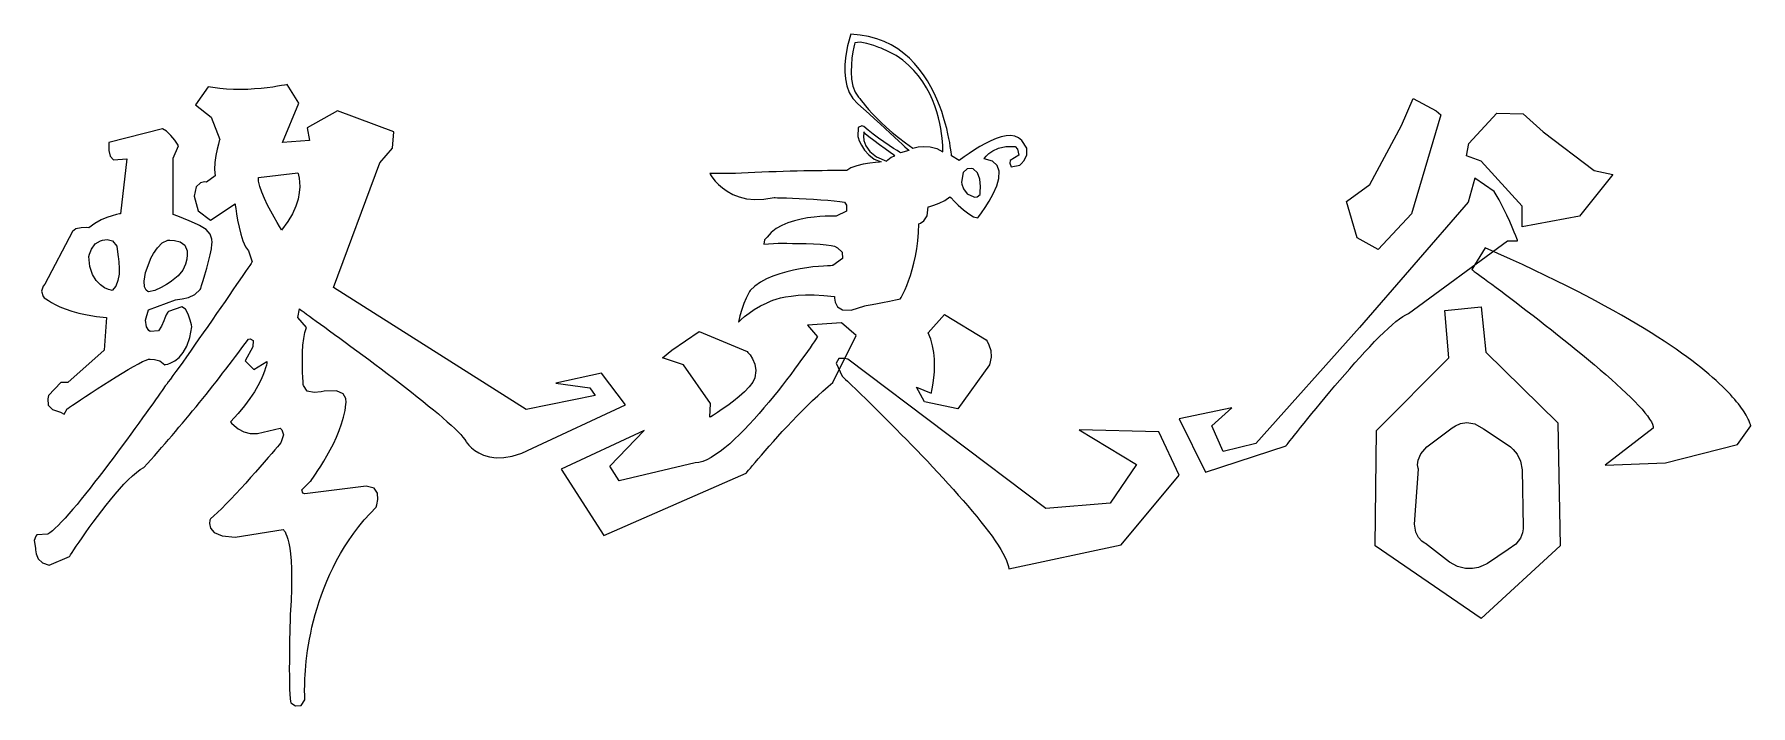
# Model space of a CAD drawing. Header units: metres. Extents: x -90 to 90, y -35 to 35.
import ezdxf

# ---------------------------------------------------------------- set-up
doc = ezdxf.new("R2010")
doc.units = ezdxf.units.M

msp = doc.modelspace()

# ---------------------------------------------------------------- linework, layer by layer
for points in [[(-16.54, 20.48), (-19.22, 20.48), (-19.18, 20.42), (-19.08, 20.25), (-18.9, 20), (-18.65, 19.69), (-18.32, 19.34), (-17.9, 18.98), (-17.41, 18.62), (-16.82, 18.3), (-16.14, 18.03), (-15.37, 17.84), (-14.51, 17.75), (-13.54, 17.78), (-12.47, 17.96), (-12.38, 17.96), (-12.11, 17.95), (-11.7, 17.94), (-11.17, 17.92), (-10.54, 17.89), (-9.84, 17.86), (-9.1, 17.83), (-8.33, 17.79), (-7.57, 17.74), (-6.84, 17.68), (-6.17, 17.62), (-5.57, 17.55), (-5.08, 17.47), (-4.88, 17.16), (-4.88, 16.52), (-5.97, 16.01), (-6.05, 16.01), (-6.28, 16.02), (-6.64, 16.01), (-7.11, 16), (-7.67, 15.97), (-8.29, 15.91), (-8.96, 15.83), (-9.65, 15.7), (-10.35, 15.53), (-11.03, 15.32), (-11.68, 15.04), (-12.27, 14.7), (-12.79, 14.3), (-13.21, 13.81), (-13.5, 13.51), (-13.54, 13.06), (-12.07, 13.16), (-11.95, 13.16), (-11.63, 13.16), (-11.15, 13.16), (-10.54, 13.15), (-9.84, 13.14), (-9.1, 13.12), (-8.36, 13.09), (-7.65, 13.05), (-7.02, 12.99), (-6.5, 12.92), (-6.14, 12.84), (-5.83, 12.67), (-5.34, 12.21), (-5.29, 11.56), (-6.3, 10.81), (-6.37, 10.81), (-6.57, 10.8), (-6.89, 10.79), (-7.31, 10.77), (-7.82, 10.73), (-8.4, 10.67), (-9.04, 10.59), (-9.73, 10.48), (-10.44, 10.34), (-11.16, 10.17), (-11.89, 9.96), (-12.6, 9.7), (-13.28, 9.41), (-13.92, 9.06), (-14.49, 8.66), (-14.99, 8.21), (-15.05, 8.1), (-15.2, 7.82), (-15.4, 7.39), (-15.64, 6.84), (-15.87, 6.22), (-16.07, 5.55), (-16.21, 4.88), (-16.14, 4.95), (-15.92, 5.16), (-15.57, 5.46), (-15.11, 5.82), (-14.56, 6.21), (-13.91, 6.58), (-13.21, 6.91), (-13.17, 6.93), (-13.06, 6.99), (-12.87, 7.07), (-12.61, 7.18), (-12.26, 7.3), (-11.82, 7.42), (-11.3, 7.53), (-10.68, 7.62), (-9.97, 7.7), (-9.17, 7.73), (-8.26, 7.73), (-7.25, 7.67), (-6.14, 7.56), (-6.14, 7.38), (-6.07, 6.97), (-5.83, 6.5), (-5.3, 6.16), (-4.39, 6.12), (-2.97, 6.58), (-2.81, 6.61), (-2.39, 6.7), (-1.79, 6.81), (-1.09, 6.95), (-0.38, 7.09), (0.27, 7.22), (0.77, 7.31), (0.8, 7.36), (0.86, 7.48), (0.97, 7.68), (1.11, 7.96), (1.27, 8.31), (1.44, 8.73), (1.63, 9.22), (1.82, 9.78), (2.01, 10.39), (2.19, 11.06), (2.36, 11.79), (2.5, 12.57), (2.61, 13.4), (2.69, 14.28), (2.72, 15.2), (2.89, 15.26), (3.25, 15.52), (3.59, 16.06), (3.7, 16.98), (3.86, 17.03), (4.28, 17.16), (4.84, 17.37), (5.44, 17.67), (5.97, 18.04), (6.09, 17.92), (6.4, 17.6), (6.85, 17.16), (7.38, 16.69), (7.94, 16.26), (8.46, 15.95), (8.9, 15.85), (9, 15.98), (9.28, 16.35), (9.66, 16.91), (10.1, 17.6), (10.52, 18.37), (10.88, 19.19), (11.11, 19.98), (11.15, 20.72), (10.94, 21.33), (10.43, 21.79), (9.55, 22.02), (9.6, 22.1), (9.76, 22.31), (10.04, 22.59), (10.47, 22.88), (11.06, 23.14), (11.83, 23.31), (12.8, 23.32), (13.05, 23.03), (13.2, 22.41), (12.31, 21.86), (12.25, 21.58), (12.41, 21.2), (13.29, 21.37), (13.44, 21.51), (13.77, 21.87), (14.04, 22.44), (14.04, 23.15), (13.53, 23.97), (13.18, 24.24), (12.78, 24.41), (12.34, 24.47), (11.86, 24.44), (11.35, 24.33), (10.81, 24.15), (10.25, 23.92), (9.69, 23.63), (9.12, 23.31), (8.56, 22.96), (8, 22.6), (7.46, 22.23), (6.95, 21.86), (6.14, 22.35), (6.13, 22.39), (6.12, 22.52), (6.1, 22.72), (6.06, 22.99), (6.01, 23.33), (5.95, 23.73), (5.86, 24.18), (5.76, 24.67), (5.63, 25.21), (5.48, 25.78), (5.31, 26.38), (5.11, 27), (4.87, 27.64), (4.61, 28.28), (4.31, 28.94), (3.98, 29.59), (3.61, 30.23), (3.2, 30.86), (2.75, 31.46), (2.26, 32.04), (1.72, 32.59), (1.13, 33.11), (0.5, 33.57), (-0.18, 33.99), (-0.92, 34.35), (-1.71, 34.65), (-2.56, 34.88), (-3.46, 35.03), (-4.43, 35.11), (-4.46, 35.02), (-4.54, 34.77), (-4.64, 34.39), (-4.77, 33.89), (-4.88, 33.3), (-4.98, 32.64), (-5.04, 31.92), (-5.05, 31.18), (-4.99, 30.43), (-4.84, 29.69), (-4.59, 29), (-4.21, 28.35), (-3.7, 27.79), (-3.11, 27.27), (-2.51, 26.74), (-1.93, 26.22), (-1.36, 25.7), (-0.81, 25.21), (-0.3, 24.74), (0.17, 24.31), (0.59, 23.92), (0.96, 23.58), (1.25, 23.3), (1.48, 23.09), (1.62, 22.96), (1.67, 22.92), (0.77, 22.67), (0.68, 22.73), (0.43, 22.89), (0.05, 23.13), (-0.42, 23.44), (-0.96, 23.8), (-1.52, 24.2), (-2.08, 24.62), (-2.6, 25.03), (-3.05, 25.44), (-3.28, 25.49), (-3.66, 25.31), (-3.7, 24.38), (-3.66, 24.26), (-3.54, 23.93), (-3.32, 23.47), (-2.99, 22.95), (-2.55, 22.44), (-1.97, 22), (-1.26, 21.7), (-1.42, 21.69), (-1.84, 21.65), (-2.44, 21.58), (-3.12, 21.47), (-3.81, 21.31), (-4.41, 21.09), (-4.84, 20.8), (-4.88, 20.8), (-5.02, 20.8), (-5.25, 20.8), (-5.56, 20.8), (-5.94, 20.8), (-6.38, 20.8), (-6.88, 20.79), (-7.44, 20.78), (-8.05, 20.78), (-8.69, 20.77), (-9.37, 20.76), (-10.07, 20.74), (-10.8, 20.73), (-11.53, 20.71), (-12.28, 20.68), (-13.03, 20.66), (-13.77, 20.63), (-14.49, 20.6), (-15.2, 20.56), (-15.89, 20.52)], [(5.24, 22.75), (5.24, 22.8), (5.24, 22.93), (5.24, 23.15), (5.22, 23.44), (5.19, 23.8), (5.15, 24.21), (5.09, 24.68), (5.01, 25.2), (4.9, 25.75), (4.76, 26.34), (4.59, 26.95), (4.39, 27.58), (4.14, 28.21), (3.85, 28.86), (3.52, 29.5), (3.13, 30.12), (2.69, 30.74), (2.2, 31.32), (1.64, 31.88), (1.02, 32.39), (0.33, 32.87), (-0.43, 33.28), (-1.26, 33.64), (-1.48, 33.73), (-2.03, 33.93), (-2.74, 34.14), (-3.46, 34.27), (-4.02, 34.21), (-4.05, 34.09), (-4.12, 33.76), (-4.21, 33.26), (-4.31, 32.62), (-4.37, 31.91), (-4.4, 31.15), (-4.36, 30.39), (-4.23, 29.67), (-3.99, 29.03), (-3.62, 28.52), (-3.59, 28.48), (-3.5, 28.36), (-3.35, 28.17), (-3.14, 27.9), (-2.88, 27.58), (-2.56, 27.21), (-2.18, 26.79), (-1.74, 26.34), (-1.24, 25.85), (-0.69, 25.33), (-0.08, 24.8), (0.58, 24.26), (1.3, 23.71), (2.07, 23.16), (2.22, 23.2), (2.63, 23.28), (3.21, 23.33), (3.89, 23.3), (4.6, 23.13)], [(-73.18, 27.71), (-71.55, 26.41), (-70.66, 24.05), (-70.7, 23.92), (-70.8, 23.56), (-70.93, 23.03), (-71.06, 22.37), (-71.16, 21.65), (-71.2, 20.92), (-71.15, 20.23), (-72.04, 19.58), (-72.24, 19.6), (-72.68, 19.52), (-73.12, 19.1), (-73.34, 18.12), (-72.93, 16.58), (-71.63, 15.6), (-69.03, 17.31), (-69.02, 17.17), (-68.97, 16.81), (-68.89, 16.26), (-68.78, 15.59), (-68.63, 14.86), (-68.44, 14.11), (-68.22, 13.41), (-67.95, 12.8), (-67.65, 12.35), (-67.25, 11.21), (-67.28, 11.17), (-67.37, 11.04), (-67.51, 10.83), (-67.7, 10.55), (-67.94, 10.2), (-68.22, 9.79), (-68.54, 9.33), (-68.89, 8.82), (-69.27, 8.27), (-69.68, 7.68), (-70.1, 7.06), (-70.54, 6.42), (-71, 5.77), (-71.46, 5.1), (-71.92, 4.43), (-72.38, 3.77), (-72.84, 3.11), (-73.29, 2.46), (-73.73, 1.84), (-74.15, 1.25), (-74.54, 0.68), (-74.91, 0.16), (-75.25, -0.32), (-75.56, -0.74), (-75.82, -1.11), (-76.05, -1.41), (-76.22, -1.64), (-76.35, -1.79), (-76.37, -1.82), (-76.44, -1.92), (-76.56, -2.09), (-76.71, -2.31), (-76.9, -2.58), (-77.13, -2.91), (-77.4, -3.28), (-77.69, -3.7), (-78.02, -4.16), (-78.37, -4.65), (-78.75, -5.17), (-79.14, -5.72), (-79.56, -6.3), (-79.99, -6.9), (-80.44, -7.51), (-80.9, -8.13), (-81.37, -8.77), (-81.85, -9.41), (-82.33, -10.05), (-82.81, -10.69), (-83.3, -11.32), (-83.78, -11.94), (-84.26, -12.55), (-84.73, -13.14), (-85.18, -13.71), (-85.63, -14.26), (-86.06, -14.77), (-86.48, -15.26), (-86.87, -15.7), (-87.25, -16.11), (-87.6, -16.47), (-87.92, -16.78), (-88.21, -17.04), (-88.47, -17.25), (-88.7, -17.39), (-89.84, -17.47), (-89.96, -17.61), (-90.11, -18.06), (-90, -18.85), (-89.99, -19.03), (-89.91, -19.45), (-89.69, -19.97), (-89.25, -20.42), (-88.54, -20.64), (-86.42, -19.75), (-86.39, -19.7), (-86.3, -19.56), (-86.15, -19.33), (-85.95, -19.04), (-85.71, -18.67), (-85.42, -18.25), (-85.09, -17.77), (-84.73, -17.26), (-84.34, -16.71), (-83.93, -16.14), (-83.49, -15.55), (-83.04, -14.95), (-82.58, -14.35), (-82.11, -13.77), (-81.64, -13.2), (-81.17, -12.65), (-80.7, -12.14), (-80.25, -11.68), (-79.81, -11.26), (-79.39, -10.9), (-78.99, -10.61), (-78.62, -10.4), (-78.25, -9.98), (-77.87, -9.57), (-77.5, -9.15), (-77.13, -8.72), (-76.76, -8.3), (-76.39, -7.88), (-76.02, -7.45), (-75.66, -7.03), (-75.29, -6.6), (-74.93, -6.17), (-74.57, -5.74), (-74.21, -5.31), (-73.85, -4.88), (-73.5, -4.45), (-73.14, -4.02), (-72.79, -3.58), (-72.43, -3.14), (-72.08, -2.71), (-71.73, -2.27), (-71.39, -1.83), (-71.04, -1.39), (-70.69, -0.95), (-70.35, -0.5), (-70.01, -0.06), (-69.67, 0.39), (-69.33, 0.84), (-68.99, 1.28), (-68.65, 1.73), (-68.32, 2.18), (-67.98, 2.64), (-67.65, 3.09), (-67.46, 3.11), (-67.16, 2.96), (-67.19, 2.3), (-67.98, 0.81), (-67.08, -0.08), (-65.7, 0.73), (-65.71, 0.69), (-65.72, 0.56), (-65.76, 0.36), (-65.84, 0.07), (-65.95, -0.29), (-66.12, -0.73), (-66.34, -1.23), (-66.64, -1.81), (-67.02, -2.44), (-67.49, -3.15), (-68.05, -3.91), (-68.73, -4.73), (-69.52, -5.61), (-69.42, -5.72), (-69.15, -5.98), (-68.71, -6.32), (-68.14, -6.63), (-67.45, -6.83), (-66.68, -6.83), (-64.32, -6.26), (-64.15, -6.43), (-63.96, -6.95), (-64.24, -7.8), (-64.28, -7.85), (-64.41, -8), (-64.6, -8.23), (-64.87, -8.54), (-65.19, -8.92), (-65.56, -9.35), (-65.98, -9.83), (-66.43, -10.35), (-66.91, -10.89), (-67.41, -11.45), (-67.92, -12.03), (-68.45, -12.6), (-68.97, -13.16), (-69.48, -13.7), (-69.97, -14.21), (-70.44, -14.68), (-70.88, -15.11), (-71.28, -15.47), (-71.63, -15.77), (-71.68, -15.91), (-71.72, -16.27), (-71.62, -16.75), (-71.23, -17.22), (-70.41, -17.58), (-69.03, -17.72), (-64, -16.9), (-63.98, -16.91), (-63.94, -16.96), (-63.88, -17.03), (-63.8, -17.16), (-63.7, -17.35), (-63.6, -17.6), (-63.5, -17.92), (-63.4, -18.34), (-63.31, -18.85), (-63.23, -19.46), (-63.17, -20.18), (-63.12, -21.03), (-63.11, -22.01), (-63.12, -23.13), (-63.17, -24.41), (-63.26, -25.84), (-63.27, -25.93), (-63.27, -26.18), (-63.28, -26.58), (-63.3, -27.09), (-63.31, -27.71), (-63.32, -28.4), (-63.33, -29.15), (-63.34, -29.94), (-63.35, -30.74), (-63.36, -31.53), (-63.35, -32.3), (-63.35, -33.02), (-63.33, -33.66), (-63.31, -34.21), (-63.28, -34.65), (-63.24, -34.96), (-63.18, -35.11), (-62.7, -35.41), (-62.11, -35.4), (-61.72, -34.78), (-61.72, -34.76), (-61.73, -34.68), (-61.73, -34.57), (-61.74, -34.4), (-61.74, -34.2), (-61.75, -33.95), (-61.75, -33.67), (-61.74, -33.35), (-61.73, -32.99), (-61.72, -32.6), (-61.7, -32.17), (-61.66, -31.71), (-61.62, -31.23), (-61.57, -30.72), (-61.51, -30.18), (-61.43, -29.62), (-61.34, -29.03), (-61.24, -28.43), (-61.11, -27.8), (-60.98, -27.16), (-60.82, -26.5), (-60.64, -25.83), (-60.44, -25.15), (-60.22, -24.45), (-59.98, -23.75), (-59.71, -23.04), (-59.42, -22.32), (-59.11, -21.6), (-58.76, -20.88), (-58.39, -20.15), (-57.98, -19.43), (-57.55, -18.71), (-57.08, -18), (-56.59, -17.29), (-56.05, -16.59), (-55.49, -15.89), (-54.88, -15.21), (-54.24, -14.55), (-54.17, -14.31), (-54.06, -13.75), (-54.09, -13.09), (-54.45, -12.55), (-55.3, -12.35), (-61.72, -13.16), (-61.94, -13.1), (-62.04, -12.74), (-61.15, -11.86), (-61.11, -11.81), (-61, -11.66), (-60.83, -11.42), (-60.61, -11.1), (-60.35, -10.7), (-60.05, -10.24), (-59.73, -9.72), (-59.4, -9.15), (-59.06, -8.54), (-58.73, -7.89), (-58.41, -7.22), (-58.12, -6.52), (-57.87, -5.82), (-57.66, -5.12), (-57.5, -4.42), (-57.41, -3.74), (-57.38, -3.55), (-57.41, -3.13), (-57.69, -2.66), (-58.39, -2.34), (-59.69, -2.36), (-60.01, -2.43), (-60.73, -2.5), (-61.47, -2.36), (-61.88, -1.79), (-61.89, -1.68), (-61.91, -1.39), (-61.94, -0.95), (-61.96, -0.38), (-61.98, 0.28), (-61.98, 1), (-61.97, 1.74), (-61.92, 2.47), (-61.84, 3.17), (-61.72, 3.79), (-61.56, 4.31), (-62.45, 5.36), (-62.29, 6.26), (-62.26, 6.24), (-62.17, 6.17), (-62.02, 6.06), (-61.81, 5.92), (-61.56, 5.73), (-61.25, 5.52), (-60.91, 5.27), (-60.52, 4.98), (-60.09, 4.67), (-59.62, 4.34), (-59.13, 3.98), (-58.6, 3.59), (-58.05, 3.19), (-57.48, 2.77), (-56.88, 2.33), (-56.27, 1.88), (-55.64, 1.41), (-55.01, 0.94), (-54.37, 0.46), (-53.72, -0.03), (-53.07, -0.52), (-52.43, -1.02), (-51.79, -1.51), (-51.15, -2), (-50.53, -2.49), (-49.93, -2.97), (-49.34, -3.44), (-48.77, -3.9), (-48.23, -4.34), (-47.71, -4.77), (-47.23, -5.19), (-46.78, -5.58), (-46.36, -5.96), (-45.99, -6.31), (-45.65, -6.63), (-45.37, -6.93), (-45.13, -7.2), (-44.95, -7.44), (-44.82, -7.64), (-44.78, -7.69), (-44.68, -7.84), (-44.5, -8.06), (-44.24, -8.32), (-43.9, -8.59), (-43.47, -8.86), (-42.96, -9.1), (-42.35, -9.27), (-41.65, -9.36), (-40.85, -9.34), (-39.95, -9.19), (-38.94, -8.87), (-37.83, -8.37), (-28.08, -3.82), (-30.6, -0.49), (-35.39, -1.54), (-31.81, -2.03), (-31.25, -2.84), (-38.48, -4.31), (-58.71, 8.53), (-53.84, 21.62), (-52.54, 23.16), (-52.37, 24.87), (-58.31, 27.06), (-61.48, 25.27), (-61.23, 23.97), (-64.08, 23.73), (-62.37, 27.87), (-63.59, 29.82), (-63.66, 29.81), (-63.86, 29.77), (-64.17, 29.72), (-64.59, 29.65), (-65.09, 29.57), (-65.67, 29.5), (-66.31, 29.43), (-67, 29.37), (-67.72, 29.32), (-68.46, 29.3), (-69.21, 29.3), (-69.94, 29.34), (-70.66, 29.42), (-71.88, 29.58)], [(57.49, 26.65), (54.41, 16.25), (50.91, 12.51), (48.72, 13.73), (47.58, 17.55), (50.02, 19.34), (53.35, 25.52), (54.57, 28.36), (57.01, 27.06)], [(60.42, 23.65), (63.35, 26.82), (66.11, 26.74), (68.22, 24.87), (73.58, 20.8), (75.53, 20.4), (72.04, 16.01), (66.03, 14.87), (66.03, 17.07), (61.72, 21.78), (60.18, 22.35)], [(-82.28, 23.73), (-82.3, 23.48), (-82.28, 22.92), (-82.15, 22.31), (-81.79, 21.94), (-80.41, 22.02), (-81.06, 16.25), (-81.17, 16.24), (-81.47, 16.17), (-81.93, 16.06), (-82.49, 15.87), (-83.11, 15.61), (-83.76, 15.25), (-84.39, 14.79), (-84.64, 14.8), (-85.19, 14.78), (-85.77, 14.66), (-86.1, 14.38), (-89.02, 8.86), (-89.17, 8.64), (-89.35, 8.12), (-89.19, 7.56), (-89.16, 7.53), (-89.06, 7.44), (-88.89, 7.31), (-88.64, 7.14), (-88.32, 6.94), (-87.92, 6.72), (-87.44, 6.49), (-86.86, 6.26), (-86.19, 6.03), (-85.43, 5.82), (-84.56, 5.63), (-83.6, 5.48), (-82.52, 5.36), (-82.77, 1.95), (-86.59, -1.46), (-87.32, -1.46), (-88.62, -2.84), (-88.68, -3.18), (-88.65, -3.84), (-88.21, -4.31), (-87.79, -4.43), (-87.38, -4.59), (-86.99, -4.79), (-86.67, -4.23), (-86.6, -4.18), (-86.42, -4.06), (-86.12, -3.86), (-85.73, -3.6), (-85.26, -3.29), (-84.73, -2.93), (-84.14, -2.54), (-83.51, -2.14), (-82.86, -1.72), (-82.19, -1.29), (-81.53, -0.88), (-80.89, -0.48), (-80.27, -0.11), (-79.7, 0.22), (-79.19, 0.51), (-78.75, 0.73), (-78.39, 0.89), (-78.14, 0.98), (-77.95, 0.99), (-77.51, 0.97), (-76.95, 0.81), (-76.43, 0.41), (-76.34, 0.42), (-76.11, 0.48), (-75.77, 0.6), (-75.36, 0.83), (-74.92, 1.18), (-74.48, 1.68), (-74.09, 2.37), (-73.78, 3.26), (-73.58, 4.39), (-73.63, 4.6), (-73.75, 5.1), (-73.96, 5.71), (-74.26, 6.24), (-74.64, 6.5), (-76.02, 6.01), (-76.11, 5.91), (-76.29, 5.65), (-76.43, 5.28), (-76.52, 5.01), (-76.75, 4.45), (-77.08, 3.98), (-77.97, 3.9), (-78.11, 4.01), (-78.34, 4.37), (-78.43, 5.07), (-78.14, 6.18), (-75.29, 7.23), (-75.09, 7.25), (-74.6, 7.31), (-73.94, 7.48), (-73.26, 7.79), (-72.69, 8.29), (-72.65, 8.41), (-72.55, 8.74), (-72.39, 9.24), (-72.21, 9.85), (-72.01, 10.54), (-71.82, 11.25), (-71.66, 11.94), (-71.53, 12.57), (-71.47, 13.08), (-71.46, 13.23), (-71.5, 13.6), (-71.67, 14.1), (-72.07, 14.61), (-72.77, 15.03), (-72.92, 15.1), (-73.31, 15.27), (-73.86, 15.51), (-74.47, 15.77), (-75.06, 16), (-75.53, 16.17), (-75.53, 22.1), (-74.97, 23.4), (-75.08, 23.57), (-75.37, 23.98), (-75.78, 24.48), (-76.23, 24.93), (-76.67, 25.19)], [(0.2, 22.35), (0.06, 22.44), (-0.3, 22.7), (-0.83, 23.07), (-1.42, 23.5), (-2.02, 23.94), (-2.54, 24.35), (-2.91, 24.67), (-3.05, 24.87), (-3.07, 24.74), (-3.1, 24.42), (-3.05, 23.95), (-2.86, 23.39), (-2.45, 22.8), (-1.75, 22.24), (-0.69, 21.78), (-0.54, 21.92), (-0.18, 22.19)], [(-66.6, 20.07), (-62.45, 20.56), (-62.43, 20.49), (-62.38, 20.3), (-62.32, 20), (-62.27, 19.59), (-62.26, 19.08), (-62.31, 18.48), (-62.44, 17.81), (-62.66, 17.07), (-63.01, 16.27), (-63.5, 15.43), (-64.16, 14.55), (-64.22, 14.65), (-64.39, 14.93), (-64.64, 15.35), (-64.94, 15.9), (-65.28, 16.52), (-65.63, 17.18), (-65.95, 17.87), (-66.24, 18.53), (-66.46, 19.14), (-66.59, 19.67)], [(9.14, 18.28), (9.16, 18.53), (9.18, 19.13), (9.11, 19.88), (8.88, 20.56), (8.41, 20.97), (8.22, 21.02), (7.79, 20.99), (7.37, 20.6), (7.19, 19.58), (7.23, 19.37), (7.4, 18.89), (7.79, 18.37), (8.49, 18.04), (8.59, 18.01), (8.83, 18.03)], [(63.1, 18.61), (61.07, 19.99), (60.34, 17.47), (48.96, 4.31), (38.07, -7.88), (34.66, -8.7), (33.44, -6.01), (35.55, -4.14), (30.03, -5.28), (32.79, -10.89), (41.24, -8.13), (41.27, -8.09), (41.35, -7.99), (41.48, -7.82), (41.65, -7.6), (41.87, -7.32), (42.14, -6.99), (42.43, -6.62), (42.77, -6.2), (43.14, -5.74), (43.53, -5.25), (43.95, -4.73), (44.4, -4.19), (44.87, -3.62), (45.35, -3.04), (45.85, -2.44), (46.36, -1.83), (46.88, -1.22), (47.41, -0.61), (47.94, -0.01), (48.47, 0.59), (49, 1.18), (49.52, 1.75), (50.03, 2.3), (50.54, 2.83), (51.03, 3.33), (51.5, 3.79), (51.95, 4.22), (52.38, 4.6), (52.78, 4.94), (53.16, 5.24), (53.5, 5.47), (53.81, 5.65), (54.08, 5.77), (64.48, 13.41), (65.54, 13.41), (65.52, 13.47), (65.46, 13.65), (65.35, 13.94), (65.19, 14.34), (64.98, 14.84), (64.72, 15.44), (64.4, 16.12), (64.03, 16.88), (63.6, 17.71)], [(-84.39, 11.78), (-84.32, 12.02), (-84.1, 12.54), (-83.72, 13.1), (-83.17, 13.41), (-82.96, 13.48), (-82.47, 13.55), (-81.9, 13.42), (-81.44, 12.87), (-81.3, 11.7), (-81.28, 11.55), (-81.23, 11.15), (-81.2, 10.58), (-81.22, 9.93), (-81.33, 9.26), (-81.56, 8.66), (-81.95, 8.21), (-82.06, 8.23), (-82.34, 8.32), (-82.73, 8.49), (-83.18, 8.79), (-83.63, 9.24), (-84.02, 9.87), (-84.29, 10.71)], [(-77.97, 11.38), (-77.87, 11.58), (-77.6, 12.08), (-77.19, 12.69), (-76.68, 13.22), (-76.1, 13.49), (-75.9, 13.49), (-75.41, 13.46), (-74.82, 13.3), (-74.31, 12.96), (-74.07, 12.35), (-74.06, 12.24), (-74.06, 11.94), (-74.11, 11.49), (-74.26, 10.95), (-74.54, 10.35), (-75.01, 9.75), (-75.7, 9.18), (-75.85, 9.08), (-76.24, 8.82), (-76.81, 8.5), (-77.47, 8.21), (-78.14, 8.05), (-78.21, 8.09), (-78.38, 8.25), (-78.54, 8.6), (-78.59, 9.19), (-78.43, 10.1)], [(60.74, 10.4), (60.77, 10.38), (60.86, 10.32), (61, 10.21), (61.2, 10.07), (61.44, 9.89), (61.73, 9.68), (62.06, 9.43), (62.43, 9.16), (62.84, 8.85), (63.29, 8.52), (63.77, 8.16), (64.28, 7.77), (64.82, 7.37), (65.38, 6.94), (65.96, 6.5), (66.56, 6.04), (67.17, 5.56), (67.8, 5.07), (68.44, 4.57), (69.09, 4.06), (69.74, 3.55), (70.4, 3.03), (71.05, 2.5), (71.7, 1.97), (72.35, 1.44), (72.98, 0.92), (73.61, 0.39), (74.22, -0.13), (74.81, -0.64), (75.38, -1.14), (75.93, -1.63), (76.46, -2.12), (76.95, -2.58), (77.42, -3.03), (77.85, -3.46), (78.24, -3.88), (78.6, -4.27), (78.91, -4.64), (79.18, -4.98), (79.4, -5.3), (79.58, -5.58), (79.69, -5.84), (79.76, -6.07), (79.76, -6.26), (74.72, -10.16), (81.06, -9.91), (88.62, -7.96), (90, -6.01), (90, -6.01), (90, -5.99), (89.99, -5.96), (89.98, -5.92), (89.97, -5.87), (89.95, -5.8), (89.92, -5.73), (89.89, -5.64), (89.85, -5.54), (89.8, -5.43), (89.75, -5.31), (89.68, -5.18), (89.6, -5.03), (89.52, -4.88), (89.42, -4.71), (89.3, -4.53), (89.18, -4.35), (89.04, -4.15), (88.89, -3.94), (88.72, -3.72), (88.53, -3.48), (88.33, -3.24), (88.11, -2.99), (87.87, -2.73), (87.61, -2.45), (87.33, -2.17), (87.03, -1.88), (86.71, -1.57), (86.37, -1.26), (86.01, -0.93), (85.62, -0.6), (85.2, -0.25), (84.76, 0.11), (84.3, 0.47), (83.81, 0.85), (83.29, 1.23), (82.74, 1.63), (82.17, 2.03), (81.56, 2.45), (80.93, 2.87), (80.26, 3.3), (79.57, 3.75), (78.83, 4.2), (78.07, 4.66), (77.27, 5.13), (76.44, 5.61), (75.57, 6.1), (74.67, 6.6), (73.73, 7.11), (72.75, 7.63), (71.73, 8.15), (70.68, 8.69), (69.58, 9.23), (68.44, 9.78), (67.27, 10.34), (66.05, 10.92), (64.78, 11.49), (63.48, 12.08), (62.13, 12.68)], [(3.7, 3.74), (5.4, 5.69), (9.79, 3.01), (9.88, 2.87), (10.07, 2.48), (10.25, 1.91), (10.3, 1.2), (10.12, 0.41), (6.79, -4.23), (3.29, -3.49), (2.48, -1.95), (4.02, -2.6), (4.04, -2.52), (4.09, -2.3), (4.15, -1.96), (4.22, -1.51), (4.29, -0.97), (4.34, -0.36), (4.36, 0.3), (4.35, 0.99), (4.28, 1.7), (4.16, 2.4), (3.97, 3.09)], [(57.9, 6.09), (61.72, 6.5), (62.21, 1.71), (69.77, -5.69), (70.01, -18.61), (61.72, -26.25), (50.59, -18.61), (50.75, -6.5), (58.31, 1.14)], [(-26.13, -6.5), (-34.82, -10.56), (-30.35, -17.55), (-15.4, -10.97), (-15.37, -10.94), (-15.29, -10.83), (-15.15, -10.67), (-14.97, -10.45), (-14.74, -10.17), (-14.46, -9.85), (-14.15, -9.48), (-13.8, -9.08), (-13.42, -8.63), (-13, -8.16), (-12.56, -7.67), (-12.1, -7.15), (-11.62, -6.62), (-11.11, -6.08), (-10.59, -5.53), (-10.07, -4.98), (-9.53, -4.43), (-8.98, -3.89), (-8.44, -3.36), (-7.9, -2.85), (-7.35, -2.36), (-6.82, -1.9), (-6.3, -1.46), (-3.86, 3.49), (-5.4, 4.79), (-8.98, 4.55), (-7.92, 3.33), (-7.95, 3.3), (-8.02, 3.19), (-8.13, 3.03), (-8.28, 2.8), (-8.48, 2.52), (-8.71, 2.19), (-8.97, 1.81), (-9.27, 1.4), (-9.6, 0.94), (-9.95, 0.45), (-10.34, -0.07), (-10.74, -0.61), (-11.17, -1.17), (-11.61, -1.75), (-12.07, -2.34), (-12.55, -2.93), (-13.04, -3.53), (-13.54, -4.13), (-14.05, -4.72), (-14.56, -5.3), (-15.08, -5.86), (-15.6, -6.41), (-16.12, -6.93), (-16.63, -7.43), (-17.14, -7.89), (-17.64, -8.32), (-18.14, -8.7), (-18.62, -9.04), (-19.08, -9.33), (-19.53, -9.57), (-19.97, -9.75), (-20.38, -9.86), (-20.76, -9.91), (-28.73, -11.78), (-29.7, -10.24)], [(-23.2, 1.95), (-20.36, 3.9), (-15.32, 1.79), (-15.23, 1.7), (-15, 1.43), (-14.74, 1.01), (-14.51, 0.46), (-14.4, -0.21), (-14.51, -0.98), (-14.72, -1.43), (-15.09, -1.92), (-15.57, -2.43), (-16.13, -2.93), (-16.73, -3.42), (-17.34, -3.87), (-17.92, -4.28), (-18.43, -4.62), (-18.85, -4.89), (-19.12, -5.06), (-19.22, -5.12), (-19.14, -3.66), (-21.98, 0.41), (-24.18, 1.14)], [(-5.32, -0.81), (-5.3, -0.83), (-5.23, -0.9), (-5.12, -1), (-4.97, -1.15), (-4.78, -1.33), (-4.55, -1.55), (-4.29, -1.8), (-3.99, -2.09), (-3.67, -2.4), (-3.31, -2.75), (-2.93, -3.12), (-2.52, -3.52), (-2.09, -3.95), (-1.64, -4.39), (-1.17, -4.86), (-0.68, -5.35), (-0.18, -5.85), (0.34, -6.37), (0.87, -6.91), (1.41, -7.45), (1.95, -8.01), (2.5, -8.58), (3.05, -9.16), (3.61, -9.74), (4.16, -10.33), (4.71, -10.92), (5.26, -11.51), (5.79, -12.1), (6.33, -12.69), (6.85, -13.28), (7.35, -13.86), (7.85, -14.43), (8.32, -14.99), (8.78, -15.55), (9.22, -16.09), (9.63, -16.61), (10.02, -17.13), (10.39, -17.62), (10.72, -18.1), (11.03, -18.56), (11.3, -18.99), (11.54, -19.4), (11.74, -19.79), (11.91, -20.15), (12.03, -20.48), (12.11, -20.78), (12.15, -21.05), (23.93, -18.53), (30.03, -11.21), (27.91, -6.66), (19.54, -6.42), (25.56, -10.08), (22.79, -14.14), (16.05, -14.71), (-4.75, 0.98), (-5.08, 1.07), (-5.68, 1.07), (-5.96, 0.58)], [(55.14, -10.56), (55.1, -10.45), (55.05, -10.12), (55.11, -9.62), (55.4, -8.97), (56.03, -8.21), (58.55, -6.34), (58.67, -6.23), (59.01, -6), (59.54, -5.77), (60.23, -5.67), (61.04, -5.81), (61.96, -6.34), (64.65, -8.13), (64.78, -8.22), (65.09, -8.51), (65.48, -9), (65.83, -9.71), (66.03, -10.65), (66.11, -16.66), (66.11, -16.83), (66.04, -17.25), (65.83, -17.83), (65.36, -18.45), (64.56, -19.02), (62.37, -20.48), (62.26, -20.55), (61.93, -20.7), (61.44, -20.88), (60.8, -20.99), (60.06, -20.99), (59.24, -20.79), (58.39, -20.32), (55.87, -18.37), (55.75, -18.31), (55.48, -18.13), (55.14, -17.76), (54.86, -17.18), (54.73, -16.33)]]:
    msp.add_lwpolyline(points, close=True)

doc.saveas('drawing.dxf')
